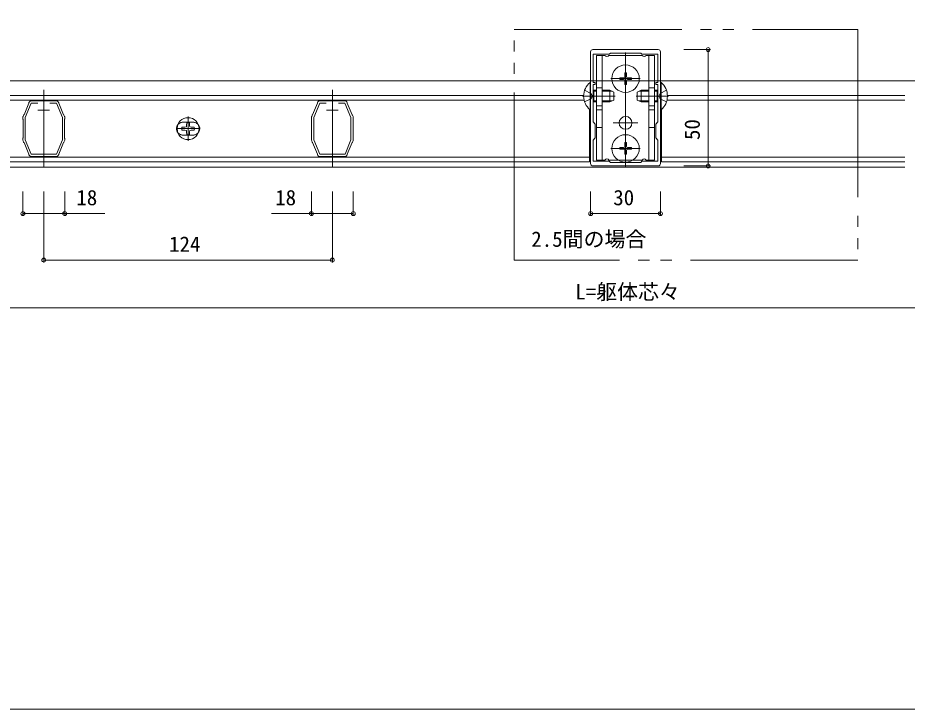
# Model space of a CAD drawing. Units: millimetres, scale not verified. Extents: x -990 to 990, y -1598 to 1604.
# Drawn here: x -261.2 to 121, y -1597.8 to -1300.6 of the extents above; entities that cross this region are included whole.
import ezdxf
from ezdxf.enums import TextEntityAlignment as Align

# ---------------------------------------------------------------- set-up
doc = ezdxf.new("R2010")
doc.units = ezdxf.units.MM
doc.header["$LTSCALE"] = 8
for name, pattern in [('CHAIN2', [12, 9, -1, 1, -1]), ('DASHED3', [4, 3, -1]), ('DOUBLE_CHAIN2', [12.8, 9, -1, 0.6, -0.6, 0.6, -1])]:
    doc.linetypes.add(name, pattern=pattern)
for name, color, linetype, lineweight in [('0-0_0', 7, 'Continuous', 9), ('0-2_YKK_ZWAK', 2, 'Continuous', 9), ('0-3_YKK_11', 4, 'Continuous', 9), ('0-4_YKK_12', 7, 'Continuous', 9), ('0-5_YKK_13', 6, 'Continuous', 9)]:
    doc.layers.add(name, color=color, linetype=linetype, lineweight=lineweight)
doc.layers.add('0-7_YSS_K', color=7, linetype='Continuous')
doc.styles.add('ＭＳ ゴシック', font='')
doc.styles.get('ＭＳ ゴシック').set_extended_font_data('MS Gothic')

msp = doc.modelspace()

# ---------------------------------------------------------------- linework, layer by layer
at = {"layer": '0-0_0'}
msp.add_lwpolyline([(990, -1597.8), (-990, -1597.8), (-990, 1522.2)], dxfattribs=at)
at = {"layer": '0-2_YKK_ZWAK'}
for p, q in [((-557.5, -1327.77), (557.5, -1327.77)), ((-250, -1331.57), (-250, -1364.97)), ((-126, -1331.57), (-126, -1364.97)), ((-462, -1334.07), (-17.997, -1334.07)), ((-462, -1336.07), (-17.787, -1336.07)), ((120, -1336.07), (17.787, -1336.07)), ((120, -1334.07), (17.997, -1334.07)), ((-15.5, -1339.952), (-15.5, -1362.47)), ((15.5, -1339.952), (15.5, -1362.47)), ((-462, -1360.47), (-15.5, -1360.47)), ((120, -1360.47), (15.5, -1360.47)), ((-462, -1362.47), (-15.5, -1362.47)), ((120, -1362.47), (15.5, -1362.47)), ((120, -1364.77), (-462.5, -1364.77))]:
    msp.add_line(p, q, dxfattribs=at)
at = {"layer": '0-2_YKK_ZWAK', "linetype": 'DASHED3'}
for p, q in [((-190.25, -1345.515), (-185.75, -1345.515)), ((-190.25, -1351.015), (-185.75, -1351.015))]:
    msp.add_line(p, q, dxfattribs=at)
for centre, start, end in [((-190.25, -1348.265), 90, 270), ((-185.75, -1348.265), 270, 90)]:
    msp.add_arc(centre, 2.75, start, end, dxfattribs=at)
at = {"layer": '0-3_YKK_11'}
for p, q in [((-12.5, -1316.774), (-8.866, -1316.774)), ((-12.5, -1316.774), (-12.5, -1361.774)), ((-10, -1361.774), (-10, -1316.774)), ((-7.134, -1316.774), (7.134, -1316.774)), ((8.866, -1316.774), (12.5, -1316.774)), ((10, -1361.774), (10, -1316.774)), ((12.5, -1361.774), (12.5, -1316.774)), ((-0.35, -1324.274), (0.35, -1324.274)), ((-0.35, -1324.274), (-0.35, -1325.924)), ((0.35, -1324.274), (0.35, -1325.924)), ((-15.248, -1328.374), (-15, -1328.374)), ((-15.248, -1328.374), (-15.248, -1340.174)), ((-15, -1340.174), (-15, -1328.374)), ((-2.5, -1326.424), (-2.5, -1327.124)), ((-2.5, -1326.424), (-0.85, -1326.424)), ((-2.5, -1327.124), (-0.85, -1327.124)), ((-0.35, -1327.624), (-0.35, -1329.274)), ((-0.35, -1329.274), (0.35, -1329.274)), ((0.35, -1327.624), (0.35, -1329.274)), ((0.85, -1326.424), (2.5, -1326.424)), ((0.85, -1327.124), (2.5, -1327.124)), ((2.5, -1326.424), (2.5, -1327.124)), ((15, -1340.174), (15, -1328.374)), ((15.248, -1328.374), (15, -1328.374)), ((15.248, -1328.374), (15.248, -1340.174)), ((-13.6, -1331.774), (-13.9, -1331.883)), ((-13.6, -1332.207), (-13.9, -1332.144)), ((-13.6, -1331.774), (-13.6, -1336.774)), ((-13.6, -1331.774), (-12.5, -1331.774)), ((-13.6, -1332.207), (-12.5, -1332.207)), ((-12.5, -1330.774), (-10, -1330.774)), ((-10, -1331.774), (-6.7, -1331.774)), ((-10, -1332.207), (-5.78, -1332.207)), ((-6.7, -1331.774), (-5, -1332.574)), ((-6.7, -1331.774), (-6.7, -1336.774)), ((-5, -1332.574), (-5, -1335.974)), ((6.7, -1331.774), (5, -1332.574)), ((5, -1332.574), (5, -1335.974)), ((10, -1332.207), (5.78, -1332.207)), ((10, -1331.774), (6.7, -1331.774)), ((6.7, -1331.774), (6.7, -1336.774)), ((10, -1330.774), (12.5, -1330.774)), ((13.6, -1331.774), (12.5, -1331.774)), ((13.6, -1332.207), (12.5, -1332.207)), ((13.6, -1331.774), (13.6, -1336.774)), ((13.6, -1331.774), (13.9, -1331.883)), ((13.6, -1332.207), (13.9, -1332.144)), ((-13.6, -1336.341), (-13.9, -1336.403)), ((-13.6, -1336.774), (-13.9, -1336.665)), ((-13.6, -1336.341), (-12.5, -1336.341)), ((-13.6, -1336.774), (-12.5, -1336.774)), ((-10, -1336.341), (-5.78, -1336.341)), ((-10, -1336.774), (-6.7, -1336.774)), ((-5, -1335.974), (-6.7, -1336.774)), ((5, -1335.974), (6.7, -1336.774)), ((10, -1336.341), (5.78, -1336.341)), ((10, -1336.774), (6.7, -1336.774)), ((13.6, -1336.341), (12.5, -1336.341)), ((13.6, -1336.774), (12.5, -1336.774)), ((13.6, -1336.341), (13.9, -1336.403)), ((13.6, -1336.774), (13.9, -1336.665)), ((-15.248, -1340.174), (-15, -1340.174)), ((-12.5, -1338.408), (-10, -1338.408)), ((-12.5, -1340.14), (-10, -1340.14)), ((10, -1338.408), (12.5, -1338.408)), ((10, -1340.14), (12.5, -1340.14)), ((15.248, -1340.174), (15, -1340.174)), ((-190.642, -1347.676), (-189.338, -1347.654)), ((-190.642, -1348.853), (-189.338, -1348.876)), ((-189.338, -1347.654), (-188.73, -1347.535)), ((-189.338, -1348.876), (-188.73, -1348.995)), ((-188.611, -1346.927), (-188.73, -1347.535)), ((-188.611, -1349.603), (-188.73, -1348.995)), ((-188.589, -1345.622), (-188.611, -1346.927)), ((-187.411, -1345.622), (-187.389, -1346.927)), ((-187.389, -1346.927), (-187.27, -1347.535)), ((-187.389, -1349.603), (-187.27, -1348.995)), ((-186.662, -1347.654), (-187.27, -1347.535)), ((-186.662, -1348.876), (-187.27, -1348.995)), ((-185.358, -1347.676), (-186.662, -1347.654)), ((-185.358, -1348.853), (-186.662, -1348.876)), ((-12.5, -1347.774), (-10, -1347.774)), ((10, -1347.774), (12.5, -1347.774)), ((-188.589, -1350.907), (-188.611, -1349.603)), ((-187.411, -1350.907), (-187.389, -1349.603)), ((-2.5, -1356.42), (-2.5, -1357.12)), ((-2.5, -1356.42), (-0.85, -1356.42)), ((-0.35, -1354.27), (0.35, -1354.27)), ((-0.35, -1354.27), (-0.35, -1355.92)), ((0.35, -1354.27), (0.35, -1355.92)), ((0.85, -1356.42), (2.5, -1356.42)), ((2.5, -1356.42), (2.5, -1357.12)), ((-2.5, -1357.12), (-0.85, -1357.12)), ((-0.35, -1357.62), (-0.35, -1359.27)), ((-0.35, -1359.27), (0.35, -1359.27)), ((0.35, -1357.62), (0.35, -1359.27)), ((0.85, -1357.12), (2.5, -1357.12)), ((-12.5, -1361.774), (-8.866, -1361.774)), ((-7.134, -1361.774), (7.134, -1361.774)), ((8.866, -1361.774), (12.5, -1361.774))]:
    msp.add_line(p, q, dxfattribs=at)
at = {"layer": '0-3_YKK_11', "linetype": 'CHAIN2'}
for p, q in [((0, -1315.574), (0, -1364.774)), ((0, -1333.074), (0, -1320.474)), ((-6.3, -1326.774), (6.3, -1326.774)), ((5.3, -1326.774), (-5.3, -1326.774)), ((-18.5, -1334.274), (-4.5, -1334.274)), ((-5.7, -1334.274), (-15.7, -1334.274)), ((18.5, -1334.274), (4.5, -1334.274)), ((5.7, -1334.274), (15.7, -1334.274)), ((-188, -1353.444), (-188, -1343.086)), ((-193.179, -1348.265), (-182.821, -1348.265)), ((5.3, -1345.774), (-5.3, -1345.774)), ((0, -1363.07), (0, -1350.47)), ((-6.3, -1356.77), (6.3, -1356.77)), ((5.3, -1356.77), (-5.3, -1356.77))]:
    msp.add_line(p, q, dxfattribs=at)
at = {"layer": '0-3_YKK_11', "linetype": 'DASHED3'}
for p, q in [((-17.583, -1331.774), (-14.865, -1333.129)), ((-14.256, -1334.274), (-14.865, -1333.129)), ((14.256, -1334.274), (14.865, -1333.129)), ((17.583, -1331.774), (14.865, -1333.129)), ((-17.583, -1336.774), (-14.865, -1335.419)), ((-14.256, -1334.274), (-14.865, -1335.419)), ((14.256, -1334.274), (14.865, -1335.419)), ((17.583, -1336.774), (14.865, -1335.419))]:
    msp.add_line(p, q, dxfattribs=at)
at = {"layer": '0-3_YKK_11'}
for centre, radius in [((0, -1326.774), 5.9), ((-188, -1348.265), 4.708), ((0, -1345.774), 2.75), ((0, -1356.77), 5.9)]:
    msp.add_circle(centre, radius, dxfattribs=at)
for centre, radius, start, end in [((-8, -1316.274), 1, 210, 330), ((8, -1316.274), 1, 210, 330), ((-0.85, -1325.924), 0.5, 270, 0), ((0.85, -1325.924), 0.5, 180, 270), ((-10.3, -1334.274), 7.7, 129.98312, 230.01688), ((-0.85, -1327.624), 0.5, 0, 90), ((0.85, -1327.624), 0.5, 90, 180), ((10.3, -1334.274), 7.7, 309.98312, 50.01688), ((-188, -1348.265), 2.707, 167.44414, 192.55586), ((-188, -1348.265), 2.707, 77.44414, 102.55586), ((-188, -1348.265), 2.707, 347.44414, 12.55586), ((-188, -1348.265), 2.707, 257.44414, 282.55586), ((-0.85, -1355.92), 0.5, 270, 0), ((0.85, -1355.92), 0.5, 180, 270), ((-0.85, -1357.62), 0.5, 0, 90), ((0.85, -1357.62), 0.5, 90, 180), ((-8, -1362.274), 1, 30, 150), ((8, -1362.274), 1, 30, 150)]:
    msp.add_arc(centre, radius, start, end, dxfattribs=at)
at = {"layer": '0-4_YKK_12'}
for p, q in [((14, -1314.267), (-14, -1314.267)), ((-15, -1315.267), (-15, -1363.267)), ((15, -1363.267), (15, -1315.267)), ((13.9, -1345.367), (13.9, -1329.267)), ((-252.59, -1337.27), (-255.402, -1337.27)), ((-128.59, -1337.27), (-131.402, -1337.27)), ((-252.5, -1340.27), (-247.5, -1340.27)), ((-250, -1342.77), (-250, -1337.77)), ((-128.5, -1340.27), (-123.5, -1340.27)), ((-126, -1342.77), (-126, -1337.77)), ((-14, -1364.267), (14, -1364.267))]:
    msp.add_line(p, q, dxfattribs=at)
msp.add_lwpolyline([(13.9, -1345.367), (13.9, -1329.267), (13, -1329.267), (13, -1328.467), (13.9, -1328.467), (13.9, -1316.267), (7, -1316.267), (6.5, -1315.767), (-6.5, -1315.767), (-7, -1316.267), (-13.9, -1316.267), (-13.9, -1328.467), (-13, -1328.467), (-13, -1329.267), (-13.9, -1329.267), (-13.9, -1345.367), (-13, -1346.267), (-13, -1352.267), (-13.9, -1353.167), (-13.9, -1362.267), (-7, -1362.267), (-6.5, -1362.767), (6.5, -1362.767), (7, -1362.267), (13.9, -1362.267), (13.9, -1353.167), (13, -1352.267), (13, -1346.267)], close=True, dxfattribs=at)
for points in [[(-258.883, -1342.971), (-258.683, -1342.494), (-258.585, -1342.392), (-258.488, -1342.289), (-256.409, -1337.345), (-256.403, -1337.208), (-256.388, -1337.053)], [(-252.59, -1337.27), (-255.402, -1337.27), (-258, -1343.452), (-258, -1353.088), (-255.444, -1359.17), (-244.556, -1359.17), (-242, -1353.089), (-242, -1343.452), (-244.598, -1337.27), (-247.41, -1337.27)], [(-255.22, -1336.278), (-255.071, -1336.323), (-254.943, -1336.37), (-245.057, -1336.37), (-244.929, -1336.323), (-244.78, -1336.278)], [(-243.612, -1337.053), (-243.597, -1337.208), (-243.591, -1337.345), (-241.512, -1342.289), (-241.415, -1342.392), (-241.317, -1342.494), (-241.117, -1342.971)], [(-134.883, -1342.971), (-134.683, -1342.494), (-134.585, -1342.392), (-134.488, -1342.289), (-132.409, -1337.345), (-132.403, -1337.208), (-132.388, -1337.053)], [(-128.59, -1337.27), (-131.402, -1337.27), (-134, -1343.452), (-134, -1353.088), (-131.444, -1359.17), (-120.556, -1359.17), (-118, -1353.089), (-118, -1343.452), (-120.598, -1337.27), (-123.41, -1337.27)], [(-131.22, -1336.278), (-131.071, -1336.323), (-130.943, -1336.37), (-121.057, -1336.37), (-120.929, -1336.323), (-120.78, -1336.278)], [(-119.612, -1337.053), (-119.597, -1337.208), (-119.591, -1337.345), (-117.512, -1342.289), (-117.415, -1342.392), (-117.317, -1342.494), (-117.117, -1342.971)], [(-259, -1352.988), (-259, -1352.47), (-258.95, -1352.338), (-258.9, -1352.206), (-258.9, -1344.335), (-258.95, -1344.202), (-259, -1344.07), (-259, -1343.552)], [(-241, -1343.552), (-241, -1344.07), (-241.05, -1344.202), (-241.1, -1344.335), (-241.1, -1352.206), (-241.05, -1352.338), (-241, -1352.47), (-241, -1352.988)], [(-135, -1352.988), (-135, -1352.47), (-134.95, -1352.338), (-134.9, -1352.206), (-134.9, -1344.335), (-134.95, -1344.202), (-135, -1344.07), (-135, -1343.552)], [(-117, -1343.552), (-117, -1344.07), (-117.05, -1344.202), (-117.1, -1344.335), (-117.1, -1352.206), (-117.05, -1352.338), (-117, -1352.47), (-117, -1352.988)], [(-256.387, -1359.487), (-256.403, -1359.332), (-256.409, -1359.195), (-258.488, -1354.251), (-258.585, -1354.149), (-258.683, -1354.046), (-258.883, -1353.569)], [(-241.117, -1353.569), (-241.317, -1354.046), (-241.415, -1354.149), (-241.512, -1354.251), (-243.591, -1359.195), (-243.597, -1359.332), (-243.612, -1359.487)], [(-132.387, -1359.487), (-132.403, -1359.332), (-132.409, -1359.195), (-134.488, -1354.251), (-134.585, -1354.149), (-134.683, -1354.046), (-134.883, -1353.569)], [(-117.117, -1353.569), (-117.317, -1354.046), (-117.415, -1354.149), (-117.512, -1354.251), (-119.591, -1359.195), (-119.597, -1359.332), (-119.612, -1359.487)], [(-245.057, -1360.17), (-254.943, -1360.17), (-255.071, -1360.217), (-255.22, -1360.263)], [(-244.78, -1360.263), (-244.928, -1360.217), (-245.057, -1360.17)], [(-121.057, -1360.17), (-130.943, -1360.17), (-131.071, -1360.217), (-131.22, -1360.263)], [(-120.78, -1360.263), (-120.928, -1360.217), (-121.057, -1360.17)]]:
    msp.add_lwpolyline(points, dxfattribs=at)
for centre, radius, start, end in [((-14, -1315.267), 1, 90.00001, 179.99999), ((14, -1315.267), 1, 0.00001, 89.99999), ((-255.07, -1337.77), 1.5, 95.73914, 151.44347), ((-244.93, -1337.77), 1.5, 28.55592, 84.26083), ((-131.07, -1337.77), 1.5, 95.73914, 151.44347), ((-120.93, -1337.77), 1.5, 28.55592, 84.26083), ((-257.5, -1343.552), 1.5, 157.21234, 180.00008), ((-242.5, -1343.552), 1.5, 360, 22.78773), ((-133.5, -1343.552), 1.5, 157.21234, 180.00008), ((-118.5, -1343.552), 1.5, 360, 22.78773), ((-257.5, -1352.988), 1.5, 179.99998, 202.78771), ((-242.5, -1352.988), 1.5, 337.21255, 0.00006), ((-133.5, -1352.988), 1.5, 179.99998, 202.78771), ((-118.5, -1352.988), 1.5, 337.21255, 0.00006), ((-255.07, -1358.77), 1.5, 208.55565, 264.26079), ((-244.93, -1358.77), 1.5, 275.73925, 331.44438), ((-131.07, -1358.77), 1.5, 208.55565, 264.26079), ((-120.93, -1358.77), 1.5, 275.73925, 331.44438), ((-14, -1363.267), 1, 180.00001, 269.99999), ((14, -1363.267), 1, 270.00001, 359.99999)]:
    msp.add_arc(centre, radius, start, end, dxfattribs=at)
at = {"layer": '0-5_YKK_13'}
for p, q in [((25, -1314.267), (36.5, -1314.267)), ((35.5, -1314.267), (35.5, -1364.267)), ((25, -1364.267), (36.5, -1364.267)), ((-259, -1375.27), (-259, -1385.77)), ((-250, -1375.27), (-250, -1405.77)), ((-241, -1375.27), (-241, -1385.77)), ((-135, -1375.27), (-135, -1385.77)), ((-126, -1375.27), (-126, -1405.77)), ((-117, -1375.27), (-117, -1385.77)), ((-15, -1375.27), (-15, -1385.77)), ((15, -1375.27), (15, -1385.77)), ((-15, -1384.77), (15, -1384.77)), ((-250, -1404.77), (-126, -1404.77)), ((-493, -1425.27), (493, -1425.27))]:
    msp.add_line(p, q, dxfattribs=at)
at = {"layer": '0-5_YKK_13', "linetype": 'DOUBLE_CHAIN2'}
msp.add_lwpolyline([(-47.826, -1305.672), (99.849, -1305.672), (99.849, -1404.77), (-47.826, -1404.77)], close=True, dxfattribs=at)
at = {"layer": '0-5_YKK_13'}
for points in [[(-259, -1384.77), (-241, -1384.77), (-223.84, -1384.77)], [(-117, -1384.77), (-135, -1384.77), (-152.16, -1384.77)]]:
    msp.add_lwpolyline(points, dxfattribs=at)
for centre in [(35.5, -1314.267), (35.5, -1364.267), (-259, -1384.77), (-241, -1384.77), (-135, -1384.77), (-117, -1384.77), (-15, -1384.77), (15, -1384.77), (-250, -1404.77), (-126, -1404.77)]:
    msp.add_circle(centre, 0.85, dxfattribs=at)

# ---------------------------------------------------------------- texts
at = {"layer": '0-5_YKK_13', "style": 'ＭＳ ゴシック'}
msp.add_text('50', height=6.598, rotation=90, dxfattribs=at).set_placement((33.9, -1353.146), align=Align.BOTTOM_LEFT)
for s, p in [('18', (-236, -1383.17)), ('18', (-150.56, -1383.17)), ('30', (-5.28, -1383.17)), ('124', (-196.16, -1403.17)), ('L=躯体芯々', (-21.6, -1423.67))]:
    msp.add_text(s, height=6.598, dxfattribs=at).set_placement(p, align=Align.BOTTOM_LEFT)
at = {"layer": '0-7_YSS_K', "style": 'ＭＳ ゴシック'}
msp.add_text('2.5間の場合', height=6.598, dxfattribs=at).set_placement((-40.514, -1401.027), align=Align.BOTTOM_LEFT)

doc.saveas('drawing.dxf')
